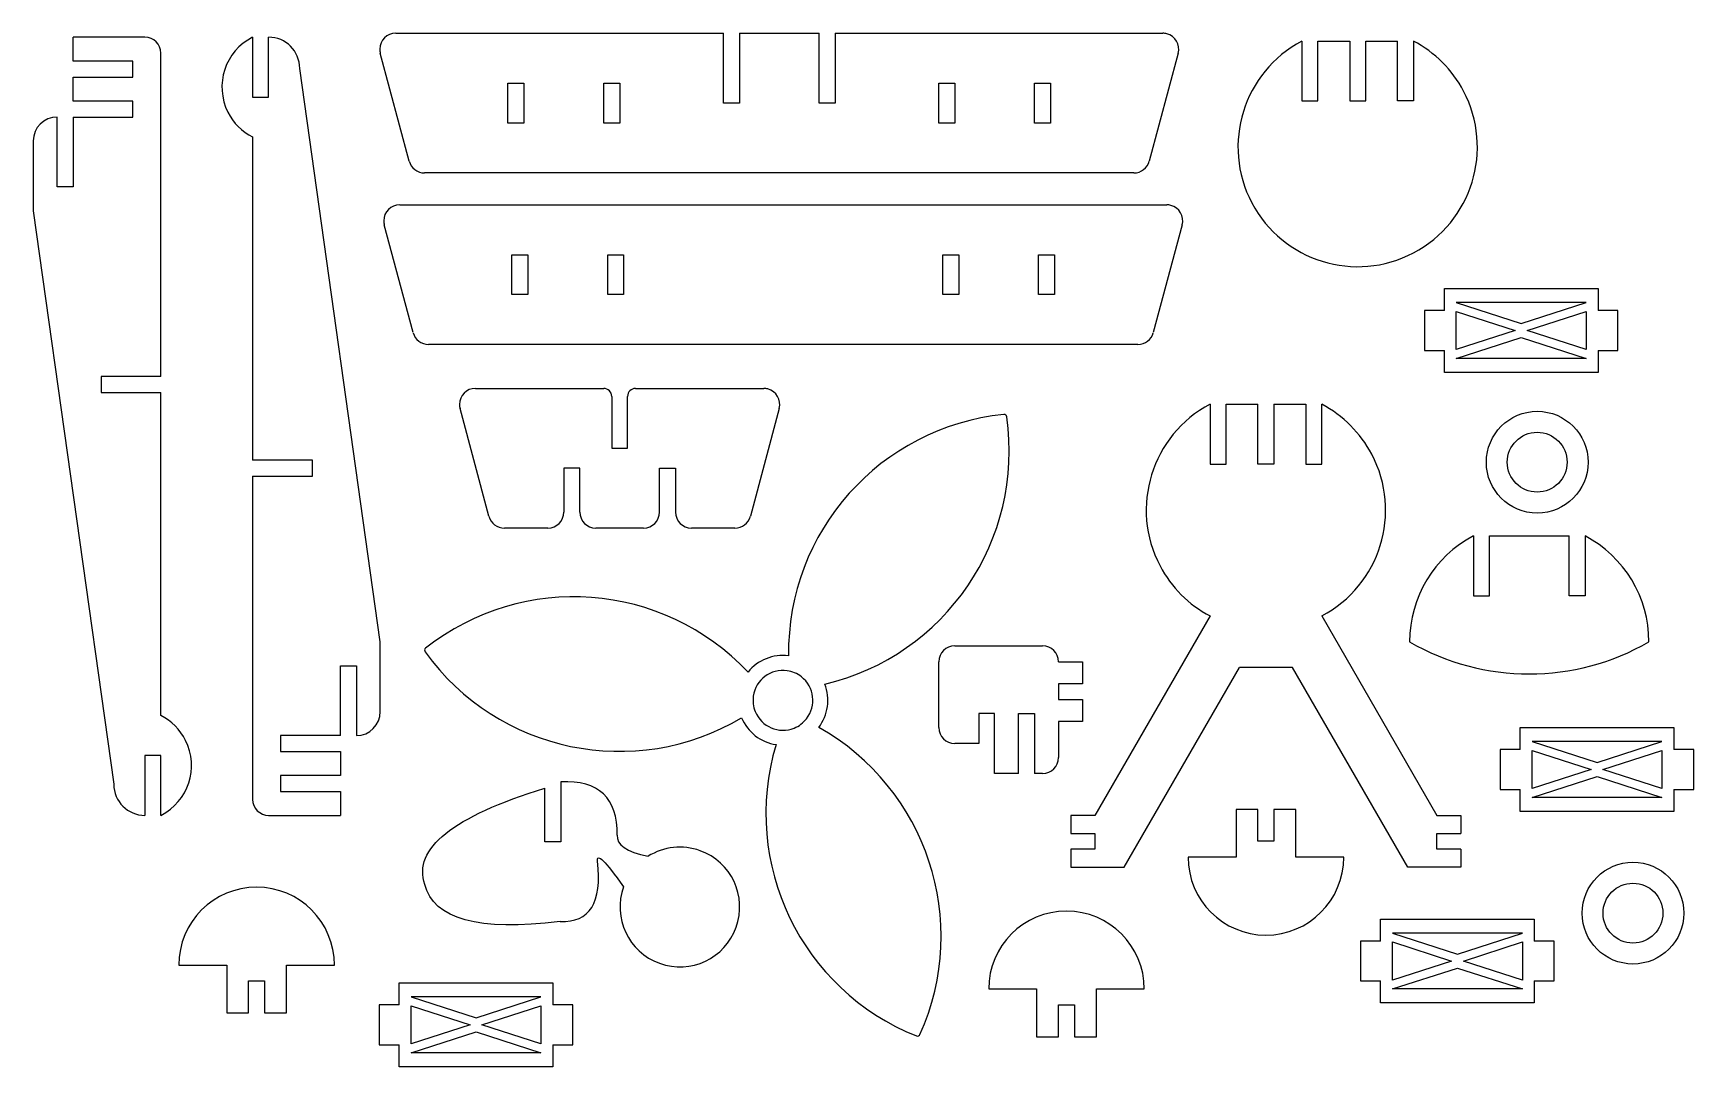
# Model space of a CAD drawing. Extents: x 752 to 1169, y 411 to 670.
import ezdxf

# ---------------------------------------------------------------- set-up
doc = ezdxf.new("R2010")
doc.units = 0
doc.header["$MEASUREMENT"] = 0
for name, color, linetype, lineweight in [('SHAPE2DVIEW', 7, 'Continuous', 0), ('SHAPE2DVIEW001', 7, 'Continuous', 0), ('SHAPE2DVIEW002', 7, 'Continuous', 0), ('SHAPE2DVIEW003', 7, 'Continuous', 0), ('SHAPE2DVIEW004', 7, 'Continuous', 0), ('SHAPE2DVIEW005', 7, 'Continuous', 0), ('SHAPE2DVIEW006', 7, 'Continuous', 0), ('SHAPE2DVIEW007', 7, 'Continuous', 0), ('SHAPE2DVIEW008', 7, 'Continuous', 0), ('SHAPE2DVIEW009', 7, 'Continuous', 0), ('SHAPE2DVIEW010', 7, 'Continuous', 0), ('SHAPE2DVIEW011', 7, 'Continuous', 0), ('SHAPE2DVIEW012', 7, 'Continuous', 0), ('SHAPE2DVIEW013', 7, 'Continuous', 0), ('SHAPE2DVIEW014', 7, 'Continuous', 0), ('SHAPE2DVIEW015', 7, 'Continuous', 0), ('SHAPE2DVIEW016', 7, 'Continuous', 0), ('SHAPE2DVIEW017', 7, 'Continuous', 0), ('SHAPE2DVIEW018', 7, 'Continuous', 0), ('SHAPE2DVIEW019', 7, 'Continuous', 0)]:
    doc.layers.add(name, color=color, linetype=linetype, lineweight=lineweight)

msp = doc.modelspace()

# ---------------------------------------------------------------- linework, layer by layer
at = {"layer": 'SHAPE2DVIEW', "color": 18, "lineweight": 25, "true_color": 0x000000}
for p, q in [((843.24, 670), (925.38, 670)), ((925.38, 652.5), (925.38, 670)), ((929.38, 670), (929.38, 652.5)), ((929.38, 670), (949.38, 670)), ((949.38, 652.5), (949.38, 670)), ((953.37, 670), (953.37, 652.5)), ((953.37, 670), (1035.51, 670)), ((846.61, 637.97), (839.38, 664.97)), ((1039.38, 664.97), (1032.14, 637.97)), ((871.38, 657.5), (875.38, 657.5)), ((871.38, 647.5), (871.38, 657.5)), ((875.38, 657.5), (875.38, 647.5)), ((895.37, 657.5), (899.38, 657.5)), ((895.37, 647.5), (895.37, 657.5)), ((899.38, 657.5), (899.38, 647.5)), ((979.38, 657.5), (983.38, 657.5)), ((979.38, 647.5), (979.38, 657.5)), ((983.38, 657.5), (983.38, 647.5)), ((1003.38, 657.5), (1007.38, 657.5)), ((1003.38, 647.5), (1003.38, 657.5)), ((1007.38, 657.5), (1007.38, 647.5)), ((929.38, 652.5), (925.38, 652.5)), ((953.37, 652.5), (949.38, 652.5)), ((875.38, 647.5), (871.38, 647.5)), ((899.38, 647.5), (895.37, 647.5)), ((983.38, 647.5), (979.38, 647.5)), ((1007.38, 647.5), (1003.38, 647.5)), ((1028.28, 635), (850.47, 635))]:
    msp.add_line(p, q, dxfattribs=at)
for points in [[(843.24, 670), (841.03, 670), (839.24, 668.21), (839.24, 666), (839.24, 665.65), (839.28, 665.3), (839.38, 664.96)], [(1039.38, 664.96), (1039.95, 667.1), (1038.68, 669.29), (1036.55, 669.86), (1036.21, 669.95), (1035.86, 670), (1035.51, 670)]]:
    msp.add_open_spline(points, degree=3, knots=[0, 0, 0, 0, 1, 1, 1, 2, 2, 2, 2], dxfattribs=at)
for points in [[(846.61, 637.96), (847.08, 636.22), (848.66, 635), (850.47, 635)], [(1028.28, 635), (1030.09, 635), (1031.67, 636.22), (1032.14, 637.96)]]:
    msp.add_open_spline(points, degree=3, dxfattribs=at)
at = {"layer": 'SHAPE2DVIEW001', "color": 18, "lineweight": 25, "true_color": 0x000000}
for points in [[(995.65, 574.45), (964.72, 571.31), (941.31, 545.08), (941.71, 514)], [(996.41, 573.85), (996.36, 574.23), (996.02, 574.49), (995.65, 574.45)], [(950.8, 506.89), (981.05, 514.03), (1000.85, 543.09), (996.41, 573.85)], [(931.55, 509.89), (910.24, 532.52), (875.18, 535.13), (850.75, 515.91)], [(850.75, 515.91), (850.46, 515.68), (850.4, 515.25), (850.62, 514.95)], [(850.62, 514.95), (868.79, 489.74), (903.22, 482.58), (929.94, 498.46)], [(941.71, 514), (937.84, 514.48), (933.99, 512.93), (931.55, 509.89)], [(949.27, 496.04), (951.63, 499.15), (952.21, 503.25), (950.8, 506.89)], [(929.94, 498.46), (931.45, 494.87), (934.72, 492.32), (938.58, 491.72)], [(974.66, 419.1), (987.41, 447.45), (976.39, 480.84), (949.27, 496.04)], [(938.58, 491.72), (929.63, 461.95), (944.9, 430.28), (973.76, 418.74)], [(973.76, 418.74), (974.11, 418.6), (974.51, 418.76), (974.66, 419.1)]]:
    msp.add_open_spline(points, degree=3, dxfattribs=at)
for points in [[(941.35, 510.26), (937.25, 510.84), (933.46, 507.98), (932.88, 503.88), (932.7, 502.57), (932.86, 501.24), (933.35, 500.02)], [(946.22, 498.22), (948.77, 501.48), (948.19, 506.19), (944.92, 508.74), (943.89, 509.55), (942.65, 510.08), (941.35, 510.26)], [(933.35, 500.02), (934.91, 496.18), (939.28, 494.33), (943.12, 495.88), (944.34, 496.37), (945.41, 497.18), (946.22, 498.22)]]:
    msp.add_open_spline(points, degree=3, knots=[0, 0, 0, 0, 1, 1, 1, 2, 2, 2, 2], dxfattribs=at)
at = {"layer": 'SHAPE2DVIEW002', "color": 18, "lineweight": 25, "true_color": 0x000000}
for p, q in [((844.24, 627), (940.37, 627)), ((940.37, 627), (1036.51, 627)), ((847.61, 594.97), (840.38, 621.97)), ((1040.38, 621.97), (1033.14, 594.97)), ((872.38, 614.5), (876.37, 614.5)), ((872.38, 604.5), (872.38, 614.5)), ((876.37, 614.5), (876.37, 604.5)), ((896.38, 614.5), (900.38, 614.5)), ((896.38, 604.5), (896.38, 614.5)), ((900.38, 614.5), (900.38, 604.5)), ((980.38, 614.5), (984.38, 614.5)), ((980.38, 604.5), (980.38, 614.5)), ((984.38, 614.5), (984.38, 604.5)), ((1004.38, 614.5), (1008.38, 614.5)), ((1004.38, 604.5), (1004.38, 614.5)), ((1008.38, 614.5), (1008.38, 604.5)), ((876.37, 604.5), (872.38, 604.5)), ((900.38, 604.5), (896.38, 604.5)), ((984.38, 604.5), (980.38, 604.5)), ((1008.38, 604.5), (1004.38, 604.5)), ((1029.28, 592), (851.47, 592))]:
    msp.add_line(p, q, dxfattribs=at)
for points in [[(844.24, 627), (842.03, 627), (840.24, 625.21), (840.24, 623), (840.24, 622.65), (840.28, 622.3), (840.38, 621.96)], [(1040.38, 621.96), (1040.95, 624.1), (1039.68, 626.29), (1037.55, 626.86), (1037.21, 626.95), (1036.86, 627), (1036.51, 627)]]:
    msp.add_open_spline(points, degree=3, knots=[0, 0, 0, 0, 1, 1, 1, 2, 2, 2, 2], dxfattribs=at)
for points in [[(847.61, 594.96), (848.08, 593.22), (849.66, 592), (851.47, 592)], [(1029.28, 592), (1031.09, 592), (1032.67, 593.22), (1033.14, 594.96)]]:
    msp.add_open_spline(points, degree=3, dxfattribs=at)
at = {"layer": 'SHAPE2DVIEW003', "color": 18, "lineweight": 25, "true_color": 0x000000}
for p, q in [((807.38, 669), (807.38, 654)), ((811.37, 654), (811.37, 669)), ((839.38, 517.5), (819.18, 661.19)), ((807.38, 654), (811.37, 654)), ((807.38, 644), (807.38, 563)), ((822.38, 563), (807.38, 563)), ((822.38, 559), (822.38, 563)), ((807.38, 559), (822.38, 559)), ((807.38, 559), (807.38, 478)), ((839.38, 500), (839.38, 517.5)), ((829.37, 494), (829.37, 511.5)), ((829.37, 511.5), (833.38, 511.5)), ((833.38, 511.5), (833.38, 494)), ((814.38, 494), (814.38, 490)), ((829.37, 494), (814.38, 494)), ((814.38, 490), (829.37, 490)), ((829.37, 490), (829.37, 484)), ((814.38, 484), (814.38, 480)), ((829.37, 484), (814.38, 484)), ((814.38, 480), (829.37, 480)), ((829.37, 480), (829.37, 474)), ((811.37, 474), (829.37, 474))]:
    msp.add_line(p, q, dxfattribs=at)
msp.add_open_spline([(807.38, 669), (800.47, 665.52), (797.7, 657.1), (801.18, 650.2), (802.53, 647.52), (804.7, 645.35), (807.38, 644)], degree=3, knots=[0, 0, 0, 0, 1, 1, 1, 2, 2, 2, 2], dxfattribs=at)
for points in [[(819.18, 661.19), (819.18, 665.51), (815.69, 669), (811.37, 669)], [(833.38, 494), (836.69, 494), (839.38, 496.69), (839.38, 500)], [(807.38, 478), (807.38, 475.79), (809.17, 474), (811.37, 474)]]:
    msp.add_open_spline(points, degree=3, dxfattribs=at)
at = {"layer": 'SHAPE2DVIEW004', "color": 18, "lineweight": 25, "true_color": 0x000000}
for p, q in [((863.24, 581), (895.37, 581)), ((897.38, 579), (897.38, 566)), ((901.37, 566), (901.37, 579)), ((903.37, 581), (935.51, 581)), ((866.61, 548.97), (859.37, 575.97)), ((939.38, 575.97), (932.14, 548.97)), ((897.38, 566), (901.37, 566)), ((889.38, 561), (885.37, 561)), ((885.37, 561), (885.37, 550)), ((889.38, 550), (889.38, 561)), ((909.38, 561), (913.38, 561)), ((909.38, 550), (909.38, 561)), ((913.38, 561), (913.38, 550)), ((881.38, 546), (870.47, 546)), ((905.38, 546), (893.37, 546)), ((928.28, 546), (917.38, 546))]:
    msp.add_line(p, q, dxfattribs=at)
for points in [[(863.24, 581), (861.03, 581), (859.24, 579.21), (859.24, 577), (859.24, 576.65), (859.28, 576.3), (859.37, 575.96)], [(939.38, 575.96), (939.95, 578.1), (938.68, 580.29), (936.55, 580.86), (936.21, 580.95), (935.86, 581), (935.51, 581)]]:
    msp.add_open_spline(points, degree=3, knots=[0, 0, 0, 0, 1, 1, 1, 2, 2, 2, 2], dxfattribs=at)
for points in [[(897.38, 579), (897.38, 580.1), (896.48, 581), (895.37, 581)], [(903.37, 581), (902.27, 581), (901.37, 580.1), (901.37, 579)], [(881.38, 546), (883.58, 546), (885.37, 547.79), (885.37, 550)], [(889.38, 550), (889.38, 547.79), (891.17, 546), (893.37, 546)], [(905.38, 546), (907.58, 546), (909.38, 547.79), (909.38, 550)], [(913.38, 550), (913.38, 547.79), (915.17, 546), (917.38, 546)], [(866.61, 548.96), (867.08, 547.22), (868.66, 546), (870.47, 546)], [(928.28, 546), (930.09, 546), (931.67, 547.22), (932.14, 548.96)]]:
    msp.add_open_spline(points, degree=3, dxfattribs=at)
at = {"layer": 'SHAPE2DVIEW005', "color": 18, "lineweight": 25, "true_color": 0x000000}
for p, q in [((880.64, 467.4), (880.64, 480.84)), ((884.64, 482.4), (884.64, 467.4)), ((884.64, 467.4), (880.64, 467.4))]:
    msp.add_line(p, q, dxfattribs=at)
for points in [[(850.52, 456.71), (847.5, 465.66), (857.54, 473.71), (880.64, 480.84)], [(898.79, 469.06), (898.86, 478.38), (894.14, 482.83), (884.64, 482.4)], [(898.79, 469.06), (898.51, 466.67), (901.07, 464.9), (906.49, 463.74)], [(884.45, 447.4), (891.87, 447.08), (895, 452.11), (893.83, 462.49)], [(893.83, 462.49), (893.57, 464.72), (895.75, 462.6), (900.36, 456.12)], [(884.45, 447.4), (864.05, 444.84), (852.74, 447.95), (850.52, 456.71)]]:
    msp.add_open_spline(points, degree=3, dxfattribs=at)
msp.add_open_spline([(900.36, 456.12), (897.55, 448.33), (901.59, 439.74), (909.39, 436.93), (917.18, 434.12), (925.78, 438.16), (928.58, 445.95), (931.39, 453.75), (927.35, 462.34), (919.56, 465.15), (915.22, 466.72), (910.39, 466.19), (906.49, 463.74)], degree=3, knots=[0, 0, 0, 0, 1, 1, 1, 2, 2, 2, 3, 3, 3, 4, 4, 4, 4], dxfattribs=at)
at = {"layer": 'SHAPE2DVIEW006', "color": 18, "lineweight": 25, "true_color": 0x000000}
for p, q in [((1047.38, 577.03), (1047.38, 562.03)), ((1051.38, 577.03), (1059.38, 577.03)), ((1051.38, 562.03), (1051.38, 577.03)), ((1059.38, 562.03), (1059.38, 577.03)), ((1063.38, 577.03), (1071.38, 577.03)), ((1063.38, 577.03), (1063.38, 562.03)), ((1071.38, 577.03), (1071.38, 562.03)), ((1075.37, 562.03), (1075.37, 577.03)), ((1047.38, 562.03), (1051.38, 562.03)), ((1063.38, 562.03), (1059.38, 562.03)), ((1071.38, 562.03), (1075.37, 562.03)), ((1047.38, 523.97), (1018.51, 473.97)), ((1075.37, 523.97), (1104.24, 473.97)), ((1025.84, 461.02), (1054.71, 511.02)), ((1068.04, 511.02), (1054.71, 511.02)), ((1096.91, 461.02), (1068.04, 511.02)), ((1018.51, 473.97), (1012.51, 473.97)), ((1012.51, 473.97), (1012.51, 469.49)), ((1104.24, 473.97), (1110.24, 473.97)), ((1110.24, 473.97), (1110.24, 469.49)), ((1012.51, 469.49), (1018.51, 469.49)), ((1018.51, 469.49), (1018.51, 465.49)), ((1104.24, 465.49), (1104.24, 469.49)), ((1104.24, 469.49), (1110.24, 469.49)), ((1018.51, 465.49), (1012.51, 465.49)), ((1012.51, 465.49), (1012.51, 461.02)), ((1110.24, 465.49), (1104.24, 465.49)), ((1110.24, 465.49), (1110.24, 461.02)), ((1012.51, 461.02), (1025.84, 461.02)), ((1110.24, 461.02), (1096.91, 461.02))]:
    msp.add_line(p, q, dxfattribs=at)
for points in [[(1047.38, 577.03), (1032.72, 569.3), (1027.11, 551.15), (1034.84, 536.5), (1037.66, 531.16), (1042.03, 526.79), (1047.38, 523.97)], [(1075.37, 523.97), (1090.03, 531.7), (1095.64, 549.85), (1087.91, 564.5), (1085.09, 569.84), (1080.72, 574.21), (1075.37, 577.03)]]:
    msp.add_open_spline(points, degree=3, knots=[0, 0, 0, 0, 1, 1, 1, 2, 2, 2, 2], dxfattribs=at)
at = {"layer": 'SHAPE2DVIEW007', "color": 18, "lineweight": 25, "true_color": 0x000000}
for p, q in [((1070.38, 668.03), (1070.38, 653.03)), ((1074.38, 653.03), (1074.38, 668.03)), ((1074.38, 668.03), (1082.38, 668.03)), ((1082.38, 668.03), (1082.38, 653.03)), ((1086.38, 653.03), (1086.38, 668.03)), ((1086.38, 668.03), (1094.38, 668.03)), ((1094.38, 653.03), (1094.38, 668.03)), ((1098.37, 668.03), (1098.37, 653.03)), ((1070.38, 653.03), (1074.38, 653.03)), ((1082.38, 653.03), (1086.38, 653.03)), ((1098.37, 653.03), (1094.38, 653.03))]:
    msp.add_line(p, q, dxfattribs=at)
msp.add_open_spline([(1070.38, 668.03), (1055.72, 660.3), (1050.11, 642.15), (1057.84, 627.5), (1065.57, 612.85), (1083.72, 607.24), (1098.37, 614.97), (1113.03, 622.7), (1118.64, 640.85), (1110.91, 655.5), (1108.09, 660.84), (1103.72, 665.21), (1098.37, 668.03)], degree=3, knots=[0, 0, 0, 0, 1, 1, 1, 2, 2, 2, 3, 3, 3, 4, 4, 4, 4], dxfattribs=at)
at = {"layer": 'SHAPE2DVIEW008', "color": 18, "lineweight": 25, "true_color": 0x000000}
for p, q in [((983.38, 516.5), (1005.38, 516.5)), ((979.38, 496), (979.38, 512.5)), ((1009.38, 512.5), (1015.38, 512.5)), ((1015.38, 512.5), (1015.38, 507)), ((1015.38, 507), (1009.38, 507)), ((1009.38, 507), (1009.38, 503)), ((1009.38, 503), (1015.38, 503)), ((1015.38, 503), (1015.38, 497.5)), ((993.37, 499.5), (989.38, 499.5)), ((989.38, 499.5), (989.38, 492)), ((993.37, 484.5), (993.37, 499.5)), ((999.38, 499.5), (1003.38, 499.5)), ((999.38, 484.5), (999.38, 499.5)), ((1003.38, 499.5), (1003.38, 484.5)), ((1015.38, 497.5), (1009.38, 497.5)), ((1009.38, 497.5), (1009.38, 488.5)), ((989.38, 492), (983.38, 492)), ((999.38, 484.5), (993.37, 484.5)), ((1005.38, 484.5), (1003.38, 484.5))]:
    msp.add_line(p, q, dxfattribs=at)
for points in [[(983.38, 516.5), (981.17, 516.5), (979.38, 514.71), (979.38, 512.5)], [(1009.38, 512.5), (1009.38, 514.71), (1007.58, 516.5), (1005.38, 516.5)], [(979.38, 496), (979.38, 493.79), (981.17, 492), (983.38, 492)], [(1005.38, 484.5), (1007.58, 484.5), (1009.38, 486.29), (1009.38, 488.5)]]:
    msp.add_open_spline(points, degree=3, dxfattribs=at)
at = {"layer": 'SHAPE2DVIEW009', "color": 18, "lineweight": 25, "true_color": 0x000000}
for p, q in [((1113.38, 544.03), (1113.38, 529.03)), ((1117.38, 529.03), (1117.38, 544.03)), ((1117.38, 544.03), (1137.38, 544.03)), ((1137.38, 529.03), (1137.38, 544.03)), ((1141.37, 544.03), (1141.37, 529.03)), ((1113.38, 529.03), (1117.38, 529.03)), ((1141.37, 529.03), (1137.38, 529.03))]:
    msp.add_line(p, q, dxfattribs=at)
for points in [[(1113.38, 544.03), (1103.53, 538.84), (1097.38, 528.63), (1097.38, 517.5)], [(1157.38, 517.5), (1157.38, 528.63), (1151.22, 538.84), (1141.37, 544.03)], [(1097.38, 517.5), (1115.94, 506.78), (1138.81, 506.78), (1157.38, 517.5)]]:
    msp.add_open_spline(points, degree=3, dxfattribs=at)
at = {"layer": 'SHAPE2DVIEW010', "color": 18, "lineweight": 25, "true_color": 0x000000}
for p, q in [((788.87, 436.5), (800.88, 436.5)), ((800.88, 436.5), (800.88, 424.5)), ((815.87, 424.5), (815.87, 436.5)), ((815.87, 436.5), (827.88, 436.5)), ((806.38, 424.5), (806.38, 432.5)), ((806.38, 432.5), (810.37, 432.5)), ((810.37, 432.5), (810.37, 424.5)), ((800.88, 424.5), (806.38, 424.5)), ((810.37, 424.5), (815.87, 424.5))]:
    msp.add_line(p, q, dxfattribs=at)
msp.add_open_spline([(827.88, 436.5), (827.88, 447.27), (819.14, 456), (808.38, 456), (797.61, 456), (788.87, 447.27), (788.87, 436.5)], degree=3, knots=[0, 0, 0, 0, 1, 1, 1, 2, 2, 2, 2], dxfattribs=at)
at = {"layer": 'SHAPE2DVIEW011', "color": 18, "lineweight": 25, "true_color": 0x000000}
for p, q in [((1059.38, 475.5), (1053.88, 475.5)), ((1053.88, 475.5), (1053.88, 463.5)), ((1059.38, 467.5), (1059.38, 475.5)), ((1068.88, 475.5), (1063.38, 475.5)), ((1063.38, 475.5), (1063.38, 467.5)), ((1068.88, 463.5), (1068.88, 475.5)), ((1063.38, 467.5), (1059.38, 467.5)), ((1053.88, 463.5), (1041.88, 463.5)), ((1080.88, 463.5), (1068.88, 463.5))]:
    msp.add_line(p, q, dxfattribs=at)
msp.add_open_spline([(1041.88, 463.5), (1041.88, 452.73), (1050.61, 444), (1061.38, 444), (1072.14, 444), (1080.88, 452.73), (1080.88, 463.5)], degree=3, knots=[0, 0, 0, 0, 1, 1, 1, 2, 2, 2, 2], dxfattribs=at)
at = {"layer": 'SHAPE2DVIEW012', "color": 18, "lineweight": 25, "true_color": 0x000000}
for p, q in [((991.88, 430.5), (1003.88, 430.5)), ((1003.88, 430.5), (1003.88, 418.5)), ((1018.88, 418.5), (1018.88, 430.5)), ((1018.88, 430.5), (1030.88, 430.5)), ((1009.38, 418.5), (1009.38, 426.5)), ((1009.38, 426.5), (1013.38, 426.5)), ((1013.38, 426.5), (1013.38, 418.5)), ((1003.88, 418.5), (1009.38, 418.5)), ((1013.38, 418.5), (1018.88, 418.5))]:
    msp.add_line(p, q, dxfattribs=at)
msp.add_open_spline([(1030.88, 430.5), (1030.88, 441.27), (1022.14, 450), (1011.38, 450), (1000.61, 450), (991.88, 441.27), (991.88, 430.5)], degree=3, knots=[0, 0, 0, 0, 1, 1, 1, 2, 2, 2, 2], dxfattribs=at)
at = {"layer": 'SHAPE2DVIEW013', "color": 18, "lineweight": 25, "true_color": 0x000000}
for radius in [12.75, 7.5]:
    msp.add_circle((1153.38, 449.5), radius, dxfattribs=at)
at = {"layer": 'SHAPE2DVIEW014', "color": 18, "lineweight": 25, "true_color": 0x000000}
for radius in [12.75, 7.5]:
    msp.add_circle((1129.38, 562.5), radius, dxfattribs=at)
at = {"layer": 'SHAPE2DVIEW015', "color": 18, "lineweight": 25, "true_color": 0x000000}
for p, q in [((780.37, 669), (762.38, 669)), ((762.38, 663), (762.38, 669)), ((777.38, 663), (762.38, 663)), ((777.38, 659), (777.38, 663)), ((784.38, 584), (784.38, 665)), ((762.38, 659), (777.38, 659)), ((762.38, 653), (762.38, 659)), ((777.38, 653), (762.38, 653)), ((777.38, 649), (777.38, 653)), ((758.38, 631.5), (758.38, 649)), ((762.38, 649), (762.38, 631.5)), ((762.38, 649), (777.38, 649)), ((752.37, 643), (752.37, 625.5)), ((762.38, 631.5), (758.38, 631.5)), ((752.37, 625.5), (772.57, 481.81)), ((769.38, 584), (769.38, 580)), ((784.38, 584), (769.38, 584)), ((769.38, 580), (784.38, 580)), ((784.38, 499), (784.38, 580)), ((780.37, 489), (780.37, 474)), ((784.38, 489), (780.37, 489)), ((784.38, 474), (784.38, 489))]:
    msp.add_line(p, q, dxfattribs=at)
for points in [[(784.38, 665), (784.38, 667.21), (782.58, 669), (780.37, 669)], [(758.38, 649), (755.06, 649), (752.37, 646.31), (752.37, 643)], [(772.57, 481.81), (772.57, 477.49), (776.06, 474), (780.37, 474)]]:
    msp.add_open_spline(points, degree=3, dxfattribs=at)
msp.add_open_spline([(784.37, 474), (791.28, 477.48), (794.05, 485.9), (790.57, 492.8), (789.22, 495.48), (787.05, 497.65), (784.37, 499)], degree=3, knots=[0, 0, 0, 0, 1, 1, 1, 2, 2, 2, 2], dxfattribs=at)
at = {"layer": 'SHAPE2DVIEW016', "color": 18, "lineweight": 25, "true_color": 0x000000}
for p, q in [((844.12, 426.5), (844.12, 432)), ((844.12, 432), (882.62, 432)), ((882.62, 432), (882.62, 426.5)), ((839.12, 426.5), (839.12, 416.5)), ((844.12, 426.5), (839.12, 426.5)), ((879.65, 428.5), (847.1, 428.5)), ((847.1, 428.5), (863.38, 423.25)), ((847.1, 426.27), (861.89, 421.5)), ((847.1, 416.73), (847.1, 426.27)), ((863.38, 423.25), (879.65, 428.5)), ((864.86, 421.5), (879.65, 426.27)), ((879.65, 426.27), (879.65, 416.73)), ((887.62, 426.5), (882.62, 426.5)), ((887.62, 416.5), (887.62, 426.5)), ((861.89, 421.5), (847.1, 416.73)), ((879.65, 416.73), (864.86, 421.5)), ((839.12, 416.5), (844.12, 416.5)), ((844.12, 411), (844.12, 416.5)), ((847.1, 414.5), (863.38, 419.75)), ((863.38, 419.75), (879.65, 414.5)), ((882.62, 416.5), (882.62, 411)), ((882.62, 416.5), (887.62, 416.5)), ((879.65, 414.5), (847.1, 414.5)), ((882.62, 411), (844.12, 411))]:
    msp.add_line(p, q, dxfattribs=at)
at = {"layer": 'SHAPE2DVIEW017', "color": 18, "lineweight": 25, "true_color": 0x000000}
for p, q in [((1090.12, 442.5), (1090.12, 448)), ((1090.12, 448), (1128.62, 448)), ((1128.62, 448), (1128.62, 442.5)), ((1085.12, 442.5), (1085.12, 432.5)), ((1090.12, 442.5), (1085.12, 442.5)), ((1125.65, 444.5), (1093.1, 444.5)), ((1093.1, 444.5), (1109.38, 439.25)), ((1093.1, 442.27), (1107.89, 437.5)), ((1093.1, 432.73), (1093.1, 442.27)), ((1109.38, 439.25), (1125.65, 444.5)), ((1110.86, 437.5), (1125.65, 442.27)), ((1125.65, 442.27), (1125.65, 432.73)), ((1133.62, 442.5), (1128.62, 442.5)), ((1133.62, 432.5), (1133.62, 442.5)), ((1107.89, 437.5), (1093.1, 432.73)), ((1125.65, 432.73), (1110.86, 437.5)), ((1093.1, 430.5), (1109.38, 435.75)), ((1109.38, 435.75), (1125.65, 430.5)), ((1085.12, 432.5), (1090.12, 432.5)), ((1090.12, 427), (1090.12, 432.5)), ((1125.65, 430.5), (1093.1, 430.5)), ((1128.62, 432.5), (1128.62, 427)), ((1128.62, 432.5), (1133.62, 432.5)), ((1128.62, 427), (1090.12, 427))]:
    msp.add_line(p, q, dxfattribs=at)
at = {"layer": 'SHAPE2DVIEW018', "color": 18, "lineweight": 25, "true_color": 0x000000}
for p, q in [((1125.12, 490.5), (1125.12, 496)), ((1125.12, 496), (1163.62, 496)), ((1163.62, 496), (1163.62, 490.5)), ((1160.65, 492.5), (1128.1, 492.5)), ((1128.1, 492.5), (1144.38, 487.25)), ((1144.38, 487.25), (1160.65, 492.5)), ((1120.12, 490.5), (1120.12, 480.5)), ((1125.12, 490.5), (1120.12, 490.5)), ((1128.1, 490.27), (1142.89, 485.5)), ((1128.1, 480.73), (1128.1, 490.27)), ((1145.86, 485.5), (1160.65, 490.27)), ((1160.65, 490.27), (1160.65, 480.73)), ((1168.62, 490.5), (1163.62, 490.5)), ((1168.62, 480.5), (1168.62, 490.5)), ((1142.89, 485.5), (1128.1, 480.73)), ((1128.1, 478.5), (1144.38, 483.75)), ((1144.38, 483.75), (1160.65, 478.5)), ((1160.65, 480.73), (1145.86, 485.5)), ((1120.12, 480.5), (1125.12, 480.5)), ((1125.12, 475), (1125.12, 480.5)), ((1163.62, 480.5), (1163.62, 475)), ((1163.62, 480.5), (1168.62, 480.5)), ((1163.62, 475), (1125.12, 475)), ((1160.65, 478.5), (1128.1, 478.5))]:
    msp.add_line(p, q, dxfattribs=at)
at = {"layer": 'SHAPE2DVIEW019', "color": 18, "lineweight": 25, "true_color": 0x000000}
for p, q in [((1106.12, 600.5), (1106.12, 606)), ((1106.12, 606), (1144.62, 606)), ((1144.62, 606), (1144.62, 600.5)), ((1101.12, 600.5), (1101.12, 590.5)), ((1106.12, 600.5), (1101.12, 600.5)), ((1141.65, 602.5), (1109.1, 602.5)), ((1109.1, 602.5), (1125.38, 597.25)), ((1109.1, 600.27), (1123.89, 595.5)), ((1109.1, 590.73), (1109.1, 600.27)), ((1125.38, 597.25), (1141.65, 602.5)), ((1126.86, 595.5), (1141.65, 600.27)), ((1141.65, 600.27), (1141.65, 590.73)), ((1149.62, 600.5), (1144.62, 600.5)), ((1149.62, 590.5), (1149.62, 600.5)), ((1123.89, 595.5), (1109.1, 590.73)), ((1141.65, 590.73), (1126.86, 595.5)), ((1109.1, 588.5), (1125.38, 593.75)), ((1125.38, 593.75), (1141.65, 588.5)), ((1101.12, 590.5), (1106.12, 590.5)), ((1106.12, 585), (1106.12, 590.5)), ((1141.65, 588.5), (1109.1, 588.5)), ((1144.62, 590.5), (1144.62, 585)), ((1144.62, 590.5), (1149.62, 590.5)), ((1144.62, 585), (1106.12, 585))]:
    msp.add_line(p, q, dxfattribs=at)

doc.saveas('drawing.dxf')
